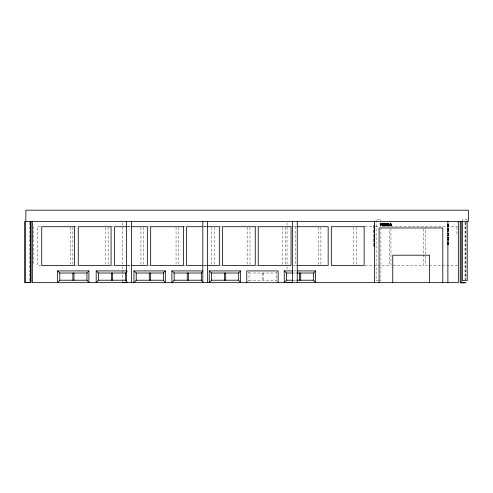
<?xml version="1.0" encoding="UTF-8"?>
<svg xmlns="http://www.w3.org/2000/svg" width="493" height="493" viewBox="0 0 493 493"><rect width="100%" height="100%" fill="white"/><g stroke="black" fill="none" stroke-linecap="round" stroke-linejoin="round"><path stroke-width="0.37" stroke-dasharray="2.46 1.85" d="M247.677 281.688L249.027 280.221L249.027 273.017L247.899 271.97M277.368 281.688L276.203 280.221L276.203 273.017L277.171 271.97M467.191 219.453L462.403 219.453L462.403 220.981M40.716 226.583L37.659 226.583L37.659 265.333L40.716 265.333M75.164 226.583L76.692 226.583M111.923 226.583L113.452 226.583M127.188 226.583L131.002 226.583M148.584 226.583L150.112 226.583M183.926 226.583L185.454 226.583M203.769 226.583L206.826 226.583M219.681 226.583L221.203 226.583M256.083 226.583L257.611 226.583M293.224 226.583L296.275 226.583M364.906 226.583L372.535 226.583M375.592 226.583L379.407 226.583M390.943 226.583L423.758 226.583M425.502 226.583L457.559 226.583M127.496 226.712L130.553 226.712M204.053 226.712L206.345 226.712M75.164 265.333L76.692 265.333M111.923 265.333L113.452 265.333M127.188 265.333L131.002 265.333M148.584 265.333L150.112 265.333M183.926 265.333L185.454 265.333M203.769 265.333L206.826 265.333M219.681 265.333L221.203 265.333M256.083 265.333L257.611 265.333M293.224 265.333L296.275 265.333M364.906 265.333L389.328 265.333L389.328 228.863M457.559 265.333L425.502 265.333L425.502 227.347M127.496 265.456L130.553 265.456M204.053 265.456L206.345 265.456M293.421 270.922L296.484 270.922M249.027 273.017L276.203 273.017M293.052 273.017L296.687 273.017M249.027 280.221L276.203 280.221M293.052 280.221L296.687 280.221M378.513 280.499L376.122 280.499L376.122 219.299L380.904 219.299L380.904 220.833M379.709 280.499L380.904 280.499L380.904 228.481M465.984 222.232L465.984 279.605M465.503 222.232L465.503 279.605M465.028 222.386L465.028 279.753M456.956 227.187L456.956 234.397M423.758 228.863L423.758 265.333L390.943 265.333L390.943 228.863M356.507 227.347L356.507 264.568M353.709 227.347L353.709 264.568M320.894 227.347L320.894 265.333M318.41 227.347L318.41 264.568M295.35 226.712L295.35 265.456M287.043 222.848L287.043 265.684M287.043 266.448L287.043 270.269M285.589 227.347L285.589 265.333M282.797 227.347L282.797 264.568M263.219 273.017L263.219 280.221M262.128 273.017L262.128 280.221M249.976 227.347L249.976 265.333M247.153 227.347L247.153 264.568M214.338 227.347L214.338 265.333M211.405 227.347L211.405 264.568M178.583 227.347L178.583 265.333M176.063 227.347L176.063 264.568M143.241 227.347L143.241 265.333M140.924 227.347L140.924 264.568M122.375 222.848L122.375 265.684M122.375 266.448L122.375 282.507M108.109 227.347L108.109 265.333M105.693 227.347L105.693 264.568M72.872 227.347L72.872 265.333M70.481 227.347L70.481 265.333M33.37 226.595L33.37 265.339M29.438 222.232L29.438 281.897"/><path stroke-width="0.74" d="M57.527 270.922L59.782 273.017L59.782 280.221L57.527 282.662L57.527 270.922L88.894 270.922L88.894 282.662L86.959 280.221L86.959 273.017L88.894 270.922M96.19 270.922L98.446 273.017L98.446 280.221L96.19 282.662L96.19 270.922L126.793 270.922M127.558 282.662L125.623 280.221L125.623 273.017L127.077 271.446M133.948 270.922L136.204 273.017L136.204 280.221L133.948 282.662L133.948 270.922L165.315 270.922L165.315 282.662L163.38 280.221L163.38 273.017L165.315 270.922M171.891 270.922L174.146 273.017L174.146 280.221L171.891 282.662L171.891 270.922L202.494 270.922M203.258 282.662L201.323 280.221L201.323 273.017L202.777 271.446M209.242 270.922L211.503 273.017L211.503 280.221L209.242 282.662L209.242 270.922L240.615 270.922L240.615 282.662L238.674 280.221L238.674 273.017L240.615 270.922M284.239 270.922L286.501 273.017L286.501 280.221L284.239 282.662L284.239 270.922L292.657 270.922M315.612 270.922L315.612 282.662L313.671 280.221L313.671 273.017L315.612 270.922L297.248 270.922M30.794 221.252L31.114 221.252L31.114 282.446L26.326 282.446M460.567 221.622L460.24 221.622L460.24 282.816L465.028 282.816M447.884 224.069L448.229 224.069L448.229 226.774L447.884 226.774M447.884 224.444L448.229 224.444M374.384 225.418L374.045 225.418L374.045 228.13L374.384 228.13M447.884 225.578L448.229 225.578M374.045 225.794L374.384 225.794M447.884 226.028L448.229 226.028M126.732 226.712L114.524 226.712L114.524 265.456L126.732 265.456M131.317 226.712L147.339 226.712L147.339 265.456L131.317 265.456M202.531 226.712L186.502 226.712L186.502 265.456L202.531 265.456M207.109 226.712L219.317 226.712L219.317 265.456L207.109 265.456M296.878 226.712L328.165 226.712L328.165 265.456L296.878 265.456M374.045 226.928L374.384 226.928M374.045 227.384L374.384 227.384M447.884 228.567L448.229 228.567L448.229 231.272L447.884 231.272M447.884 228.888L448.229 228.888M447.884 229.627L448.229 229.627M374.384 229.917L374.045 229.917L374.045 232.628L374.384 232.628M447.884 229.948L448.229 229.948M374.045 230.237L374.384 230.237M374.045 230.977L374.384 230.977M447.884 230.952L448.229 230.952M374.045 231.297L374.384 231.297M374.045 232.308L374.384 232.308M447.884 233.06L448.229 233.06L448.229 235.771L447.884 235.771M447.884 233.435L448.229 233.435M374.384 234.415L374.045 234.415L374.045 237.121L374.384 237.121M374.045 234.785L374.384 234.785M447.884 235.204L448.229 235.204M374.045 236.56L374.384 236.56M447.884 237.688L448.229 237.688M447.884 238.113L448.229 238.113M374.045 239.037L374.384 239.037M374.045 239.469L374.384 239.469M447.884 239.653L448.229 239.653M447.884 240.103L448.229 240.103M374.045 241.009L374.384 241.009M374.045 241.459L374.384 241.459M447.884 242.057L448.229 242.057L448.229 244.762L447.884 244.762M447.884 242.427L448.229 242.427M374.384 243.406L374.045 243.406L374.045 246.118L374.384 246.118M447.884 243.702L448.229 243.702M374.045 243.776L374.384 243.776M447.884 244.01L448.229 244.01M374.045 245.052L374.384 245.052M374.045 245.36L374.384 245.36M59.782 273.017L86.959 273.017M98.446 273.017L125.623 273.017M136.204 273.017L163.38 273.017M174.146 273.017L201.323 273.017M211.503 273.017L238.674 273.017M286.501 273.017L292.318 273.017M296.687 273.017L313.671 273.017M59.782 280.221L86.959 280.221M98.446 280.221L125.623 280.221M136.204 280.221L163.38 280.221M174.146 280.221L201.323 280.221M211.503 280.221L238.674 280.221M286.501 280.221L292.318 280.221M296.687 280.221L313.671 280.221M122.375 282.507L127.157 282.507M287.043 282.507L291.825 282.507M465.984 282.662L461.201 282.662L461.201 221.468M467.191 220.981L467.191 280.646L462.403 280.646L462.403 220.981M458.324 221.468L458.324 282.662L32.341 282.662L32.341 221.468M448.229 237.509L448.229 240.319M447.884 221.468L447.884 282.662M442.788 282.662L442.788 227.963L379.086 227.963L379.086 282.662M429.514 282.662L429.514 255.201L392.761 255.201L392.761 282.662M374.384 221.468L374.384 282.662M374.045 238.865L374.045 241.669M300.687 273.017L300.687 280.221M299.602 273.017L299.602 280.221M297.254 221.468L297.254 282.662M292.466 221.468L292.466 282.662M278.138 282.662L278.138 270.922L246.771 270.922L246.771 282.662M225.689 273.017L225.689 280.221M224.605 273.017L224.605 280.221M207.621 221.468L207.621 282.662M202.833 221.468L202.833 282.662M188.338 273.017L188.338 280.221M187.248 273.017L187.248 280.221M150.396 273.017L150.396 280.221M149.305 273.017L149.305 280.221M131.397 221.468L131.397 282.662M126.609 221.468L126.609 282.662M112.638 273.017L112.638 280.221M111.547 273.017L111.547 280.221M73.975 273.017L73.975 280.221M72.884 273.017L72.884 280.221M30.43 221.468L30.43 282.662L24.65 282.662L24.65 221.468L468.35 221.468L468.35 210.184L25.846 210.184L25.846 221.468M25.642 221.468L25.642 282.662M387.621 223.865C388.57 225.48 390.062 225.393 387.584 225.843C389.328 226.953 390.179 224.253 388.071 224.26C388.145 223.243 390.536 223.693 388.157 223.304A0.863 0.863 0 0 0 387.751 223.588L387.621 223.865M390.111 225.246L389.507 226.004L390.419 223.298L390.863 223.298L391.775 226.004L391.146 225.246L390.111 225.246M390.629 223.662L390.216 224.944L391.048 224.944L390.629 223.662M382.093 223.298L381.44 224.802L380.762 223.298L380.276 223.298L380.276 226.004L380.608 226.004L380.608 223.674L381.311 225.258L382.235 223.674L382.235 226.004L382.593 226.004L382.593 223.298L382.093 223.298M384.836 223.298L383.141 223.298L383.141 226.004L384.836 226.004L384.836 225.683L383.505 225.683L383.505 224.679L384.75 224.679L384.75 224.358L383.505 224.358L383.505 223.619L384.836 223.619L384.836 223.298M385.748 223.298L385.236 223.298L385.236 226.004L385.569 226.004L385.569 223.668L386.771 226.004L387.171 226.004L387.171 223.298L386.832 223.298L386.832 225.443L385.748 223.298M74.548 226.712L41.732 226.712L41.732 265.456L74.548 265.456L74.548 226.712M111.073 226.712L78.258 226.712L78.258 265.456L111.073 265.456L111.073 226.712M183.495 226.712L150.673 226.712L150.673 265.456L183.495 265.456L183.495 226.712M255.257 226.712L222.435 226.712L222.435 265.456L255.257 265.456L255.257 226.712M291.049 226.712L258.227 226.712L258.227 265.456L291.049 265.456L291.049 226.712M364.148 226.712L331.327 226.712L331.327 265.456L364.148 265.456L364.148 226.712"/></g></svg>
